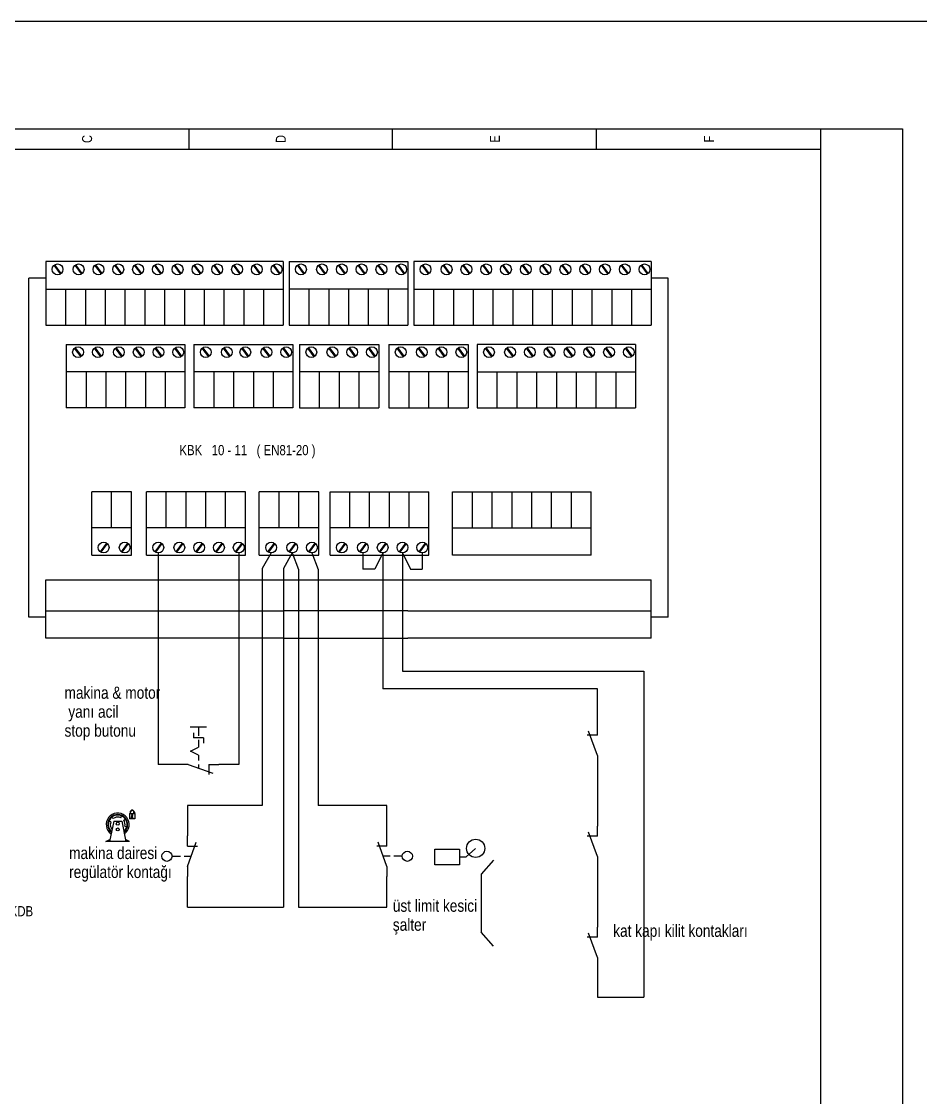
# Model space of a CAD drawing. Header units: centimetres. Extents: x 0 to 12847, y -30 to 2970.
# Drawn here: x 11034 to 11450.9, y 2470.6 to 2970 of the extents above; entities that cross this region are included whole.
import ezdxf
from ezdxf.enums import TextEntityAlignment as Align

# ---------------------------------------------------------------- set-up
doc = ezdxf.new("R2010")
doc.units = ezdxf.units.CM
for name, color, linetype in [('SCOTT-CERCEVE', 7, 'CONTINUOUS'), ('SCOTT-ELEKTRIK', 3, 'CONTINUOUS'), ('SCOTT-ELEKTRIK-YAZI', 4, 'CONTINUOUS')]:
    doc.layers.add(name, color=color, linetype=linetype)
doc.styles.get("Standard").update_dxf_attribs({"font": 'arial.ttf', "width": 0.8})

msp = doc.modelspace()

# ---------------------------------------------------------------- linework, layer by layer
at = {"layer": 'SCOTT-CERCEVE'}
for points in [[(0, 0), (12846.58, 0), (12846.58, 2970), (0, 2970)], [(100, 0), (12821.58, 0), (12821.58, 2970), (100, 2970)]]:
    msp.add_lwpolyline(points, close=True, dxfattribs=at)
at = {"layer": 'SCOTT-ELEKTRIK'}
for p, q in [((10775.78, 2920.2), (11442.53, 2920.2)), ((11111.52, 2920.2), (11111.52, 2910.74)), ((11206.09, 2910.74), (11206.09, 2920.2)), ((11300.67, 2910.74), (11300.67, 2920.2)), ((11404.7, 1974.44), (11404.7, 2920.2)), ((11442.53, 2920.2), (11442.53, 1974.44)), ((10775.78, 2910.74), (11404.7, 2910.74)), ((11045.22, 2858.58), (11045.22, 2829.05)), ((11155.39, 2858.58), (11045.22, 2858.58)), ((11052.07, 2852.86), (11049.08, 2856.89)), ((11052.07, 2852.86), (11049.08, 2856.89)), ((11052.38, 2853.1), (11049.41, 2857.12)), ((11052.38, 2853.1), (11049.41, 2857.12)), ((11061.84, 2852.86), (11058.85, 2856.89)), ((11061.84, 2852.86), (11058.85, 2856.89)), ((11062.15, 2853.1), (11059.18, 2857.12)), ((11062.15, 2853.1), (11059.18, 2857.12)), ((11071.02, 2852.86), (11068.03, 2856.89)), ((11071.02, 2852.86), (11068.03, 2856.89)), ((11071.33, 2853.1), (11068.36, 2857.12)), ((11071.33, 2853.1), (11068.36, 2857.12)), ((11080.2, 2852.86), (11077.22, 2856.89)), ((11080.2, 2852.86), (11077.22, 2856.89)), ((11080.51, 2853.1), (11077.54, 2857.12)), ((11080.51, 2853.1), (11077.54, 2857.12)), ((11089.38, 2852.86), (11086.4, 2856.89)), ((11089.38, 2852.86), (11086.4, 2856.89)), ((11089.69, 2853.1), (11086.72, 2857.12)), ((11089.69, 2853.1), (11086.72, 2857.12)), ((11098.56, 2852.86), (11095.58, 2856.89)), ((11098.56, 2852.86), (11095.58, 2856.89)), ((11098.88, 2853.1), (11095.9, 2857.12)), ((11098.88, 2853.1), (11095.9, 2857.12)), ((11107.74, 2852.86), (11104.76, 2856.89)), ((11107.74, 2852.86), (11104.76, 2856.89)), ((11108.06, 2853.1), (11105.08, 2857.12)), ((11108.06, 2853.1), (11105.08, 2857.12)), ((11116.92, 2852.86), (11113.94, 2856.89)), ((11116.92, 2852.86), (11113.94, 2856.89)), ((11117.24, 2853.1), (11114.26, 2857.12)), ((11117.24, 2853.1), (11114.26, 2857.12)), ((11126.11, 2852.86), (11123.12, 2856.89)), ((11126.11, 2852.86), (11123.12, 2856.89)), ((11126.42, 2853.1), (11123.44, 2857.12)), ((11126.42, 2853.1), (11123.44, 2857.12)), ((11135.29, 2852.86), (11132.3, 2856.89)), ((11135.29, 2852.86), (11132.3, 2856.89)), ((11135.6, 2853.1), (11132.62, 2857.12)), ((11135.6, 2853.1), (11132.62, 2857.12)), ((11144.47, 2852.86), (11141.48, 2856.89)), ((11144.47, 2852.86), (11141.48, 2856.89)), ((11144.78, 2853.1), (11141.8, 2857.12)), ((11144.78, 2853.1), (11141.8, 2857.12)), ((11153.65, 2852.86), (11150.66, 2856.89)), ((11153.65, 2852.86), (11150.66, 2856.89)), ((11153.96, 2853.1), (11150.98, 2857.12)), ((11153.96, 2853.1), (11150.98, 2857.12)), ((11155.39, 2858.58), (11155.39, 2829.05)), ((11158.09, 2858.58), (11158.09, 2829.05)), ((11158.09, 2858.58), (11213.17, 2858.58)), ((11164.94, 2852.86), (11161.95, 2856.89)), ((11164.94, 2852.86), (11161.95, 2856.89)), ((11165.25, 2853.1), (11162.28, 2857.12)), ((11165.25, 2853.1), (11162.28, 2857.12)), ((11174.71, 2852.86), (11171.72, 2856.89)), ((11174.71, 2852.86), (11171.72, 2856.89)), ((11175.02, 2853.1), (11172.05, 2857.12)), ((11175.02, 2853.1), (11172.05, 2857.12)), ((11183.89, 2852.86), (11180.91, 2856.89)), ((11183.89, 2852.86), (11180.91, 2856.89)), ((11184.2, 2853.1), (11181.23, 2857.12)), ((11184.2, 2853.1), (11181.23, 2857.12)), ((11193.07, 2852.86), (11190.09, 2856.89)), ((11193.07, 2852.86), (11190.09, 2856.89)), ((11193.38, 2853.1), (11190.41, 2857.12)), ((11193.38, 2853.1), (11190.41, 2857.12)), ((11202.25, 2852.86), (11199.27, 2856.89)), ((11202.25, 2852.86), (11199.27, 2856.89)), ((11202.57, 2853.1), (11199.59, 2857.12)), ((11202.57, 2853.1), (11199.59, 2857.12)), ((11211.43, 2852.86), (11208.45, 2856.89)), ((11211.43, 2852.86), (11208.45, 2856.89)), ((11211.75, 2853.1), (11208.77, 2857.12)), ((11211.75, 2853.1), (11208.77, 2857.12)), ((11213.17, 2858.58), (11213.17, 2829.05)), ((11213.17, 2858.58), (11213.17, 2829.05)), ((11215.88, 2858.58), (11215.88, 2829.05)), ((11326.05, 2858.58), (11215.88, 2858.58)), ((11222.73, 2852.86), (11219.74, 2856.89)), ((11222.73, 2852.86), (11219.74, 2856.89)), ((11223.04, 2853.1), (11220.06, 2857.12)), ((11223.04, 2853.1), (11220.06, 2857.12)), ((11232.5, 2852.86), (11229.51, 2856.89)), ((11232.5, 2852.86), (11229.51, 2856.89)), ((11232.81, 2853.1), (11229.83, 2857.12)), ((11232.81, 2853.1), (11229.83, 2857.12)), ((11241.68, 2852.86), (11238.69, 2856.89)), ((11241.68, 2852.86), (11238.69, 2856.89)), ((11241.99, 2853.1), (11239.01, 2857.12)), ((11241.99, 2853.1), (11239.01, 2857.12)), ((11250.86, 2852.86), (11247.87, 2856.89)), ((11250.86, 2852.86), (11247.87, 2856.89)), ((11251.17, 2853.1), (11248.19, 2857.12)), ((11251.17, 2853.1), (11248.19, 2857.12)), ((11260.04, 2852.86), (11257.05, 2856.89)), ((11260.04, 2852.86), (11257.05, 2856.89)), ((11260.35, 2853.1), (11257.37, 2857.12)), ((11260.35, 2853.1), (11257.37, 2857.12)), ((11269.22, 2852.86), (11266.23, 2856.89)), ((11269.22, 2852.86), (11266.23, 2856.89)), ((11269.53, 2853.1), (11266.56, 2857.12)), ((11269.53, 2853.1), (11266.56, 2857.12)), ((11278.4, 2852.86), (11275.41, 2856.89)), ((11278.4, 2852.86), (11275.41, 2856.89)), ((11278.71, 2853.1), (11275.74, 2857.12)), ((11278.71, 2853.1), (11275.74, 2857.12)), ((11287.58, 2852.86), (11284.6, 2856.89)), ((11287.58, 2852.86), (11284.6, 2856.89)), ((11287.89, 2853.1), (11284.92, 2857.12)), ((11287.89, 2853.1), (11284.92, 2857.12)), ((11296.76, 2852.86), (11293.78, 2856.89)), ((11296.76, 2852.86), (11293.78, 2856.89)), ((11297.07, 2853.1), (11294.1, 2857.12)), ((11297.07, 2853.1), (11294.1, 2857.12)), ((11305.94, 2852.86), (11302.96, 2856.89)), ((11305.94, 2852.86), (11302.96, 2856.89)), ((11306.25, 2853.1), (11303.28, 2857.12)), ((11306.25, 2853.1), (11303.28, 2857.12)), ((11315.12, 2852.86), (11312.14, 2856.89)), ((11315.12, 2852.86), (11312.14, 2856.89)), ((11315.44, 2853.1), (11312.46, 2857.12)), ((11315.44, 2853.1), (11312.46, 2857.12)), ((11324.3, 2852.86), (11321.32, 2856.89)), ((11324.3, 2852.86), (11321.32, 2856.89)), ((11324.62, 2853.1), (11321.64, 2857.12)), ((11324.62, 2853.1), (11321.64, 2857.12)), ((11326.05, 2858.58), (11326.05, 2829.05)), ((11037.33, 2693.61), (11037.33, 2850.96)), ((11045.22, 2850.96), (11037.33, 2850.96)), ((11333.93, 2850.96), (11326.05, 2850.96)), ((11333.93, 2693.61), (11333.93, 2850.96)), ((11045.22, 2845.78), (11155.39, 2845.78)), ((11054.4, 2845.78), (11054.4, 2829.05)), ((11063.58, 2845.78), (11063.58, 2829.05)), ((11063.58, 2845.78), (11063.58, 2829.05)), ((11072.76, 2845.78), (11072.76, 2829.05)), ((11072.76, 2845.78), (11072.76, 2829.05)), ((11081.94, 2845.78), (11081.94, 2829.05)), ((11081.94, 2845.78), (11081.94, 2829.05)), ((11091.12, 2845.78), (11091.12, 2829.05)), ((11091.12, 2845.78), (11091.12, 2829.05)), ((11100.3, 2845.78), (11100.3, 2829.05)), ((11100.3, 2845.78), (11100.3, 2829.05)), ((11109.49, 2845.78), (11109.49, 2829.05)), ((11109.49, 2845.78), (11109.49, 2829.05)), ((11109.49, 2845.78), (11109.49, 2829.05)), ((11118.67, 2845.78), (11118.67, 2829.05)), ((11118.67, 2845.78), (11118.67, 2829.05)), ((11118.67, 2845.78), (11118.67, 2829.05)), ((11127.85, 2845.78), (11127.85, 2829.05)), ((11127.85, 2845.78), (11127.85, 2829.05)), ((11127.85, 2845.78), (11127.85, 2829.05)), ((11137.03, 2845.78), (11137.03, 2829.05)), ((11137.03, 2845.78), (11137.03, 2829.05)), ((11137.03, 2845.78), (11137.03, 2829.05)), ((11146.21, 2845.78), (11146.21, 2829.05)), ((11146.21, 2845.78), (11146.21, 2829.05)), ((11146.21, 2845.78), (11146.21, 2829.05)), ((11213.17, 2845.78), (11158.09, 2845.78)), ((11167.27, 2845.78), (11167.27, 2829.05)), ((11176.45, 2845.78), (11176.45, 2829.05)), ((11176.45, 2845.78), (11176.45, 2829.05)), ((11185.63, 2845.78), (11185.63, 2829.05)), ((11185.63, 2845.78), (11185.63, 2829.05)), ((11194.81, 2845.78), (11194.81, 2829.05)), ((11194.81, 2845.78), (11194.81, 2829.05)), ((11203.99, 2845.78), (11203.99, 2829.05)), ((11203.99, 2845.78), (11203.99, 2829.05)), ((11215.88, 2845.78), (11326.05, 2845.78)), ((11225.06, 2845.78), (11225.06, 2829.05)), ((11234.24, 2845.78), (11234.24, 2829.05)), ((11234.24, 2845.78), (11234.24, 2829.05)), ((11243.42, 2845.78), (11243.42, 2829.05)), ((11243.42, 2845.78), (11243.42, 2829.05)), ((11252.6, 2845.78), (11252.6, 2829.05)), ((11252.6, 2845.78), (11252.6, 2829.05)), ((11261.78, 2845.78), (11261.78, 2829.05)), ((11261.78, 2845.78), (11261.78, 2829.05)), ((11270.96, 2845.78), (11270.96, 2829.05)), ((11270.96, 2845.78), (11270.96, 2829.05)), ((11280.14, 2845.78), (11280.14, 2829.05)), ((11280.14, 2845.78), (11280.14, 2829.05)), ((11280.14, 2845.78), (11280.14, 2829.05)), ((11289.32, 2845.78), (11289.32, 2829.05)), ((11289.32, 2845.78), (11289.32, 2829.05)), ((11289.32, 2845.78), (11289.32, 2829.05)), ((11298.5, 2845.78), (11298.5, 2829.05)), ((11298.5, 2845.78), (11298.5, 2829.05)), ((11298.5, 2845.78), (11298.5, 2829.05)), ((11307.68, 2845.78), (11307.68, 2829.05)), ((11307.68, 2845.78), (11307.68, 2829.05)), ((11307.68, 2845.78), (11307.68, 2829.05)), ((11316.86, 2845.78), (11316.86, 2829.05)), ((11316.86, 2845.78), (11316.86, 2829.05)), ((11316.86, 2845.78), (11316.86, 2829.05)), ((11045.22, 2829.05), (11155.39, 2829.05)), ((11158.09, 2829.05), (11213.17, 2829.05)), ((11215.88, 2829.05), (11326.05, 2829.05)), ((11054.7, 2820.15), (11109.78, 2820.15)), ((11054.7, 2820.15), (11054.7, 2790.63)), ((11061.55, 2814.44), (11058.56, 2818.47)), ((11061.55, 2814.44), (11058.56, 2818.47)), ((11061.86, 2814.68), (11058.89, 2818.69)), ((11061.86, 2814.68), (11058.89, 2818.69)), ((11070.73, 2814.44), (11067.75, 2818.47)), ((11070.73, 2814.44), (11067.75, 2818.47)), ((11071.04, 2814.68), (11068.07, 2818.69)), ((11071.04, 2814.68), (11068.07, 2818.69)), ((11080.5, 2814.44), (11077.52, 2818.47)), ((11080.5, 2814.44), (11077.52, 2818.47)), ((11080.81, 2814.68), (11077.84, 2818.69)), ((11080.81, 2814.68), (11077.84, 2818.69)), ((11089.68, 2814.44), (11086.7, 2818.47)), ((11089.68, 2814.44), (11086.7, 2818.47)), ((11089.99, 2814.68), (11087.02, 2818.69)), ((11089.99, 2814.68), (11087.02, 2818.69)), ((11098.86, 2814.44), (11095.88, 2818.47)), ((11098.86, 2814.44), (11095.88, 2818.47)), ((11099.18, 2814.68), (11096.2, 2818.69)), ((11099.18, 2814.68), (11096.2, 2818.69)), ((11108.04, 2814.44), (11105.06, 2818.47)), ((11108.04, 2814.44), (11105.06, 2818.47)), ((11108.36, 2814.68), (11105.38, 2818.69)), ((11108.36, 2814.68), (11105.38, 2818.69)), ((11109.78, 2820.15), (11109.78, 2790.63)), ((11109.78, 2820.15), (11109.78, 2790.63)), ((11113.94, 2820.15), (11159.84, 2820.15)), ((11113.94, 2820.15), (11113.94, 2790.63)), ((11120.79, 2814.44), (11117.8, 2818.47)), ((11120.79, 2814.44), (11117.8, 2818.47)), ((11121.1, 2814.68), (11118.12, 2818.69)), ((11121.1, 2814.68), (11118.12, 2818.69)), ((11130.56, 2814.44), (11127.57, 2818.47)), ((11130.56, 2814.44), (11127.57, 2818.47)), ((11130.87, 2814.68), (11127.9, 2818.69)), ((11130.87, 2814.68), (11127.9, 2818.69)), ((11139.15, 2814.44), (11136.16, 2818.47)), ((11139.15, 2814.44), (11136.16, 2818.47)), ((11139.46, 2814.68), (11136.49, 2818.69)), ((11139.46, 2814.68), (11136.49, 2818.69)), ((11148.92, 2814.44), (11145.93, 2818.47)), ((11148.92, 2814.44), (11145.93, 2818.47)), ((11149.23, 2814.68), (11146.26, 2818.69)), ((11149.23, 2814.68), (11146.26, 2818.69)), ((11158.1, 2814.44), (11155.12, 2818.47)), ((11158.1, 2814.44), (11155.12, 2818.47)), ((11158.41, 2814.68), (11155.44, 2818.69)), ((11158.41, 2814.68), (11155.44, 2818.69)), ((11159.84, 2820.15), (11159.84, 2790.63)), ((11159.84, 2820.15), (11159.84, 2790.63)), ((11162.9, 2820.15), (11162.9, 2790.63)), ((11162.9, 2820.15), (11199.63, 2820.15)), ((11169.75, 2814.44), (11166.77, 2818.47)), ((11169.75, 2814.44), (11166.77, 2818.47)), ((11170.07, 2814.68), (11167.09, 2818.69)), ((11170.07, 2814.68), (11167.09, 2818.69)), ((11179.52, 2814.44), (11176.54, 2818.47)), ((11179.52, 2814.44), (11176.54, 2818.47)), ((11179.84, 2814.68), (11176.86, 2818.69)), ((11179.84, 2814.68), (11176.86, 2818.69)), ((11188.7, 2814.44), (11185.72, 2818.47)), ((11188.7, 2814.44), (11185.72, 2818.47)), ((11189.02, 2814.68), (11186.04, 2818.69)), ((11189.02, 2814.68), (11186.04, 2818.69)), ((11197.89, 2814.44), (11194.9, 2818.47)), ((11197.89, 2814.44), (11194.9, 2818.47)), ((11198.2, 2814.68), (11195.22, 2818.69)), ((11198.2, 2814.68), (11195.22, 2818.69)), ((11199.63, 2820.15), (11199.63, 2790.63)), ((11199.63, 2820.15), (11199.63, 2790.63)), ((11204.35, 2820.15), (11204.35, 2790.63)), ((11204.35, 2820.15), (11241.07, 2820.15)), ((11211.2, 2814.44), (11208.21, 2818.47)), ((11211.2, 2814.44), (11208.21, 2818.47)), ((11211.51, 2814.68), (11208.53, 2818.69)), ((11211.51, 2814.68), (11208.53, 2818.69)), ((11220.97, 2814.44), (11217.98, 2818.47)), ((11220.97, 2814.44), (11217.98, 2818.47)), ((11221.28, 2814.68), (11218.31, 2818.69)), ((11221.28, 2814.68), (11218.31, 2818.69)), ((11230.15, 2814.44), (11227.16, 2818.47)), ((11230.15, 2814.44), (11227.16, 2818.47)), ((11230.46, 2814.68), (11227.49, 2818.69)), ((11230.46, 2814.68), (11227.49, 2818.69)), ((11239.33, 2814.44), (11236.34, 2818.47)), ((11239.33, 2814.44), (11236.34, 2818.47)), ((11239.64, 2814.68), (11236.67, 2818.69)), ((11239.64, 2814.68), (11236.67, 2818.69)), ((11241.07, 2820.15), (11241.07, 2790.63)), ((11241.07, 2820.15), (11241.07, 2790.63)), ((11245.31, 2820.15), (11245.31, 2790.63)), ((11318.75, 2820.15), (11245.31, 2820.15)), ((11252.16, 2814.44), (11249.17, 2818.47)), ((11252.16, 2814.44), (11249.17, 2818.47)), ((11252.47, 2814.68), (11249.49, 2818.69)), ((11252.47, 2814.68), (11249.49, 2818.69)), ((11261.93, 2814.44), (11258.94, 2818.47)), ((11261.93, 2814.44), (11258.94, 2818.47)), ((11262.24, 2814.68), (11259.26, 2818.69)), ((11262.24, 2814.68), (11259.26, 2818.69)), ((11271.11, 2814.44), (11268.12, 2818.47)), ((11271.11, 2814.44), (11268.12, 2818.47)), ((11271.42, 2814.68), (11268.45, 2818.69)), ((11271.42, 2814.68), (11268.45, 2818.69)), ((11280.29, 2814.44), (11277.3, 2818.47)), ((11280.29, 2814.44), (11277.3, 2818.47)), ((11280.6, 2814.68), (11277.63, 2818.69)), ((11280.6, 2814.68), (11277.63, 2818.69)), ((11289.47, 2814.44), (11286.48, 2818.47)), ((11289.47, 2814.44), (11286.48, 2818.47)), ((11289.78, 2814.68), (11286.81, 2818.69)), ((11289.78, 2814.68), (11286.81, 2818.69)), ((11298.65, 2814.44), (11295.67, 2818.47)), ((11298.65, 2814.44), (11295.67, 2818.47)), ((11298.96, 2814.68), (11295.99, 2818.69)), ((11298.96, 2814.68), (11295.99, 2818.69)), ((11307.83, 2814.44), (11304.85, 2818.47)), ((11307.83, 2814.44), (11304.85, 2818.47)), ((11308.14, 2814.68), (11305.17, 2818.69)), ((11308.14, 2814.68), (11305.17, 2818.69)), ((11317.01, 2814.44), (11314.03, 2818.47)), ((11317.01, 2814.44), (11314.03, 2818.47)), ((11317.33, 2814.68), (11314.35, 2818.69)), ((11317.33, 2814.68), (11314.35, 2818.69)), ((11318.75, 2820.15), (11318.75, 2790.63)), ((11109.78, 2807.35), (11054.7, 2807.35)), ((11063.88, 2807.35), (11063.88, 2790.63)), ((11063.88, 2807.35), (11063.88, 2790.63)), ((11073.06, 2807.35), (11073.06, 2790.63)), ((11082.24, 2807.35), (11082.24, 2790.63)), ((11082.24, 2807.35), (11082.24, 2790.63)), ((11091.42, 2807.35), (11091.42, 2790.63)), ((11091.42, 2807.35), (11091.42, 2790.63)), ((11100.6, 2807.35), (11100.6, 2790.63)), ((11100.6, 2807.35), (11100.6, 2790.63)), ((11159.84, 2807.35), (11113.94, 2807.35)), ((11123.12, 2807.35), (11123.12, 2790.63)), ((11132.3, 2807.35), (11132.3, 2790.63)), ((11132.3, 2807.35), (11132.3, 2790.63)), ((11132.3, 2807.35), (11132.3, 2790.63)), ((11141.48, 2807.35), (11141.48, 2790.63)), ((11150.66, 2807.35), (11150.66, 2790.63)), ((11150.66, 2807.35), (11150.66, 2790.63)), ((11199.63, 2807.35), (11162.9, 2807.35)), ((11172.08, 2807.35), (11172.08, 2790.63)), ((11181.27, 2807.35), (11181.27, 2790.63)), ((11181.27, 2807.35), (11181.27, 2790.63)), ((11190.45, 2807.35), (11190.45, 2790.63)), ((11190.45, 2807.35), (11190.45, 2790.63)), ((11241.07, 2807.35), (11204.35, 2807.35)), ((11213.53, 2807.35), (11213.53, 2790.63)), ((11222.71, 2807.35), (11222.71, 2790.63)), ((11222.71, 2807.35), (11222.71, 2790.63)), ((11231.89, 2807.35), (11231.89, 2790.63)), ((11231.89, 2807.35), (11231.89, 2790.63)), ((11245.31, 2807.35), (11318.75, 2807.35)), ((11254.49, 2807.35), (11254.49, 2790.63)), ((11263.67, 2807.35), (11263.67, 2790.63)), ((11263.67, 2807.35), (11263.67, 2790.63)), ((11272.85, 2807.35), (11272.85, 2790.63)), ((11272.85, 2807.35), (11272.85, 2790.63)), ((11282.03, 2807.35), (11282.03, 2790.63)), ((11282.03, 2807.35), (11282.03, 2790.63)), ((11291.21, 2807.35), (11291.21, 2790.63)), ((11291.21, 2807.35), (11291.21, 2790.63)), ((11300.39, 2807.35), (11300.39, 2790.63)), ((11300.39, 2807.35), (11300.39, 2790.63)), ((11309.57, 2807.35), (11309.57, 2790.63)), ((11109.78, 2790.63), (11054.7, 2790.63)), ((11159.84, 2790.63), (11113.94, 2790.63)), ((11162.9, 2790.63), (11199.63, 2790.63)), ((11204.35, 2790.63), (11241.07, 2790.63)), ((11245.31, 2790.63), (11318.75, 2790.63)), ((11066.56, 2722.25), (11066.56, 2751.77)), ((11084.92, 2751.77), (11066.56, 2751.77)), ((11075.74, 2735.05), (11075.74, 2751.77)), ((11084.92, 2722.25), (11084.92, 2751.77)), ((11084.92, 2722.25), (11084.92, 2751.77)), ((11091.91, 2722.25), (11091.91, 2751.77)), ((11137.82, 2751.77), (11091.91, 2751.77)), ((11101.09, 2735.05), (11101.09, 2751.77)), ((11110.27, 2735.05), (11110.27, 2751.77)), ((11110.27, 2735.05), (11110.27, 2751.77)), ((11119.46, 2735.05), (11119.46, 2751.77)), ((11119.46, 2735.05), (11119.46, 2751.77)), ((11128.64, 2735.05), (11128.64, 2751.77)), ((11128.64, 2735.05), (11128.64, 2751.77)), ((11137.82, 2722.25), (11137.82, 2751.77)), ((11137.82, 2722.25), (11137.82, 2751.77)), ((11144.25, 2722.25), (11144.25, 2751.77)), ((11171.79, 2751.77), (11144.25, 2751.77)), ((11153.43, 2735.05), (11153.43, 2751.77)), ((11162.61, 2735.05), (11162.61, 2751.77)), ((11162.61, 2735.05), (11162.61, 2751.77)), ((11171.79, 2722.25), (11171.79, 2751.77)), ((11171.79, 2722.25), (11171.79, 2751.77)), ((11177.05, 2722.25), (11177.05, 2751.77)), ((11177.05, 2751.77), (11222.95, 2751.77)), ((11186.23, 2735.05), (11186.23, 2751.77)), ((11195.41, 2735.05), (11195.41, 2751.77)), ((11195.41, 2735.05), (11195.41, 2751.77)), ((11204.59, 2735.05), (11204.59, 2751.77)), ((11204.59, 2735.05), (11204.59, 2751.77)), ((11213.77, 2735.05), (11213.77, 2751.77)), ((11213.77, 2735.05), (11213.77, 2751.77)), ((11222.95, 2722.25), (11222.95, 2751.77)), ((11222.95, 2722.25), (11222.95, 2751.77)), ((11233.93, 2722.25), (11233.93, 2751.77)), ((11233.93, 2751.77), (11298.2, 2751.77)), ((11243.11, 2735.05), (11243.11, 2751.77)), ((11252.29, 2735.05), (11252.29, 2751.77)), ((11252.29, 2735.05), (11252.29, 2751.77)), ((11261.47, 2735.05), (11261.47, 2751.77)), ((11261.47, 2735.05), (11261.47, 2751.77)), ((11270.65, 2735.05), (11270.65, 2751.77)), ((11270.65, 2735.05), (11270.65, 2751.77)), ((11279.84, 2735.05), (11279.84, 2751.77)), ((11279.84, 2735.05), (11279.84, 2751.77)), ((11289.02, 2735.05), (11289.02, 2751.77)), ((11289.02, 2735.05), (11289.02, 2751.77)), ((11298.2, 2722.25), (11298.2, 2751.77)), ((11084.92, 2735.05), (11066.56, 2735.05)), ((11137.82, 2735.05), (11091.91, 2735.05)), ((11171.79, 2735.05), (11144.25, 2735.05)), ((11222.95, 2735.05), (11177.05, 2735.05)), ((11233.93, 2735.05), (11298.2, 2735.05)), ((11073.41, 2727.96), (11070.42, 2723.93)), ((11073.41, 2727.96), (11070.42, 2723.93)), ((11073.72, 2727.72), (11070.74, 2723.71)), ((11073.72, 2727.72), (11070.74, 2723.71)), ((11083.18, 2727.96), (11080.19, 2723.93)), ((11083.18, 2727.96), (11080.19, 2723.93)), ((11083.49, 2727.72), (11080.51, 2723.71)), ((11083.49, 2727.72), (11080.51, 2723.71)), ((11098.76, 2727.96), (11095.78, 2723.93)), ((11098.76, 2727.96), (11095.78, 2723.93)), ((11099.08, 2727.72), (11096.1, 2723.71)), ((11099.08, 2727.72), (11096.1, 2723.71)), ((11108.53, 2727.96), (11105.55, 2723.93)), ((11108.53, 2727.96), (11105.55, 2723.93)), ((11108.85, 2727.72), (11105.87, 2723.71)), ((11108.85, 2727.72), (11105.87, 2723.71)), ((11117.71, 2727.96), (11114.73, 2723.93)), ((11117.71, 2727.96), (11114.73, 2723.93)), ((11118.03, 2727.72), (11115.05, 2723.71)), ((11118.03, 2727.72), (11115.05, 2723.71)), ((11126.9, 2727.96), (11123.91, 2723.93)), ((11126.9, 2727.96), (11123.91, 2723.93)), ((11127.21, 2727.72), (11124.23, 2723.71)), ((11127.21, 2727.72), (11124.23, 2723.71)), ((11136.08, 2727.96), (11133.09, 2723.93)), ((11136.08, 2727.96), (11133.09, 2723.93)), ((11136.39, 2727.72), (11133.41, 2723.71)), ((11136.39, 2727.72), (11133.41, 2723.71)), ((11151.1, 2727.96), (11148.12, 2723.93)), ((11151.1, 2727.96), (11148.12, 2723.93)), ((11151.41, 2727.72), (11148.44, 2723.71)), ((11151.41, 2727.72), (11148.44, 2723.71)), ((11160.87, 2727.96), (11157.89, 2723.93)), ((11160.87, 2727.96), (11157.89, 2723.93)), ((11161.18, 2727.72), (11158.21, 2723.71)), ((11161.18, 2727.72), (11158.21, 2723.71)), ((11170.05, 2727.96), (11167.07, 2723.93)), ((11170.05, 2727.96), (11167.07, 2723.93)), ((11170.37, 2727.72), (11167.39, 2723.71)), ((11170.37, 2727.72), (11167.39, 2723.71)), ((11183.9, 2727.96), (11180.91, 2723.93)), ((11183.9, 2727.96), (11180.91, 2723.93)), ((11184.21, 2727.72), (11181.23, 2723.71)), ((11184.21, 2727.72), (11181.23, 2723.71)), ((11193.67, 2727.96), (11190.68, 2723.93)), ((11193.67, 2727.96), (11190.68, 2723.93)), ((11193.98, 2727.72), (11191, 2723.71)), ((11193.98, 2727.72), (11191, 2723.71)), ((11202.85, 2727.96), (11199.86, 2723.93)), ((11202.85, 2727.96), (11199.86, 2723.93)), ((11203.16, 2727.72), (11200.18, 2723.71)), ((11203.16, 2727.72), (11200.18, 2723.71)), ((11212.03, 2727.96), (11209.04, 2723.93)), ((11212.03, 2727.96), (11209.04, 2723.93)), ((11212.34, 2727.72), (11209.37, 2723.71)), ((11212.34, 2727.72), (11209.37, 2723.71)), ((11221.21, 2727.96), (11218.22, 2723.93)), ((11221.21, 2727.96), (11218.22, 2723.93)), ((11221.52, 2727.72), (11218.55, 2723.71)), ((11221.52, 2727.72), (11218.55, 2723.71)), ((11066.56, 2722.25), (11084.92, 2722.25)), ((11091.91, 2722.25), (11137.82, 2722.25)), ((11097.39, 2723.35), (11097.39, 2625.21)), ((11134.7, 2723.35), (11134.7, 2625.21)), ((11144.25, 2722.25), (11171.79, 2722.25)), ((11149.73, 2723.35), (11145.65, 2716.16)), ((11159.5, 2723.35), (11155.42, 2716.16)), ((11159.5, 2723.35), (11162.43, 2715.62)), ((11168.68, 2723.35), (11171.61, 2715.62)), ((11177.05, 2722.25), (11222.95, 2722.25)), ((11192.29, 2723.35), (11192.29, 2715.86)), ((11201.47, 2723.35), (11197.77, 2715.86)), ((11201.47, 2723.35), (11201.47, 2660.33)), ((11210.65, 2723.35), (11210.65, 2668.53)), ((11210.65, 2723.35), (11214.36, 2715.86)), ((11219.83, 2723.35), (11219.83, 2715.86)), ((11298.2, 2722.25), (11233.93, 2722.25)), ((11145.65, 2716.16), (11145.65, 2606.21)), ((11155.42, 2716.16), (11155.42, 2558.95)), ((11162.43, 2715.62), (11162.43, 2558.95)), ((11171.61, 2715.62), (11171.61, 2606.21)), ((11197.77, 2715.86), (11192.29, 2715.86)), ((11214.36, 2715.86), (11219.83, 2715.86)), ((11045.22, 2683.73), (11045.22, 2710.88)), ((11045.22, 2710.88), (11155.39, 2710.88)), ((11155.39, 2710.88), (11213.17, 2710.88)), ((11213.17, 2710.88), (11326.05, 2710.88)), ((11326.05, 2683.73), (11326.05, 2710.88)), ((11045.22, 2693.61), (11037.33, 2693.61)), ((11045.22, 2696.53), (11155.39, 2696.53)), ((11213.17, 2696.53), (11155.39, 2696.53)), ((11213.17, 2696.53), (11326.05, 2696.53)), ((11333.93, 2693.61), (11326.05, 2693.61)), ((11155.39, 2683.73), (11045.22, 2683.73)), ((11155.39, 2683.73), (11213.17, 2683.73)), ((11326.05, 2683.73), (11213.17, 2683.73)), ((11210.65, 2668.53), (11322.65, 2668.53)), ((11322.65, 2668.53), (11322.65, 2517.26)), ((11301.08, 2660.33), (11201.47, 2660.33)), ((11301.08, 2643.48), (11301.08, 2660.33)), ((11112.18, 2642.63), (11119.75, 2642.63)), ((11116.04, 2642.61), (11116.04, 2638.45)), ((11301.08, 2638.75), (11301.08, 2643.48)), ((11113.68, 2639.87), (11113.68, 2637.51)), ((11118.41, 2637.51), (11113.68, 2637.51)), ((11118.41, 2637.51), (11118.41, 2635.14)), ((11301.08, 2638.75), (11296.35, 2638.75)), ((11301.08, 2629.3), (11296.95, 2640.65)), ((11112.26, 2631.36), (11116.04, 2633.25)), ((11116.04, 2636.56), (11116.04, 2633.25)), ((11116.04, 2629.47), (11112.26, 2631.36)), ((11116.04, 2629.47), (11116.04, 2627.1)), ((11301.08, 2629.3), (11301.08, 2624.57)), ((11106.59, 2625.21), (11097.39, 2625.21)), ((11111.32, 2625.21), (11106.59, 2625.21)), ((11111.32, 2625.21), (11122.66, 2621.08)), ((11116.04, 2625.21), (11116.04, 2623.51)), ((11120.77, 2625.21), (11125.5, 2625.21)), ((11120.77, 2625.21), (11120.77, 2620.48)), ((11134.7, 2625.21), (11125.5, 2625.21)), ((11301.08, 2624.57), (11301.08, 2596.59)), ((11084.07, 2602.38), (11086.53, 2602.38)), ((11084.07, 2602.38), (11084.07, 2599.92)), ((11084.31, 2602.99), (11084.31, 2602.38)), ((11084.5, 2602.38), (11084.5, 2602.99)), ((11086.1, 2602.38), (11086.1, 2602.99)), ((11086.3, 2602.99), (11086.3, 2602.38)), ((11086.53, 2602.38), (11086.53, 2599.92)), ((11145.65, 2606.21), (11110.88, 2606.21)), ((11110.88, 2606.21), (11110.88, 2592.04)), ((11203.45, 2606.21), (11171.61, 2606.21)), ((11203.45, 2592.04), (11203.45, 2606.21)), ((11075.35, 2598.51), (11074.47, 2598.84)), ((11076.7, 2598.92), (11074.75, 2589.5)), ((11076.54, 2600.09), (11075.9, 2600.79)), ((11076.7, 2598.92), (11080.44, 2598.92)), ((11080, 2600.45), (11080.39, 2601.3)), ((11080.44, 2598.92), (11082.39, 2589.5)), ((11081.41, 2599.26), (11082.16, 2599.82)), ((11086.53, 2599.92), (11084.07, 2599.92)), ((11084.95, 2600.48), (11085.17, 2601.44)), ((11084.95, 2600.48), (11085.66, 2600.48)), ((11085.66, 2600.48), (11085.43, 2601.44)), ((11081.29, 2594.8), (11081.79, 2594.37)), ((11081.91, 2596.52), (11082.76, 2596.08)), ((11110.88, 2587.31), (11110.88, 2592.04)), ((11203.45, 2587.31), (11203.45, 2592.04)), ((11301.08, 2591.87), (11296.35, 2591.87)), ((11301.08, 2582.41), (11296.95, 2593.76)), ((11301.08, 2591.87), (11301.08, 2596.59)), ((11073.08, 2589.5), (11074.91, 2590.3)), ((11084.06, 2589.5), (11073.08, 2589.5)), ((11084.06, 2589.5), (11082.23, 2590.3)), ((11110.88, 2577.86), (11115.01, 2589.2)), ((11110.88, 2587.31), (11115.61, 2587.31)), ((11203.45, 2587.31), (11198.72, 2587.31)), ((11203.45, 2577.86), (11199.32, 2589.2)), ((11103.79, 2582.58), (11107.68, 2582.58)), ((11109.37, 2582.58), (11112.6, 2582.58)), ((11204.96, 2582.58), (11201.73, 2582.58)), ((11210.54, 2582.58), (11206.65, 2582.58)), ((11225.68, 2585.87), (11237.09, 2585.87)), ((11225.68, 2578.68), (11225.68, 2585.87)), ((11237.09, 2585.87), (11237.09, 2578.68)), ((11237.09, 2582.27), (11240.12, 2582.27)), ((11240.12, 2582.27), (11244.58, 2586.24)), ((11301.08, 2582.41), (11301.08, 2577.68)), ((11110.88, 2577.86), (11110.88, 2573.13)), ((11203.45, 2577.86), (11203.45, 2573.13)), ((11237.09, 2578.68), (11225.68, 2578.68)), ((11252.81, 2580.79), (11247.18, 2574.28)), ((11301.08, 2577.68), (11301.08, 2549.7)), ((11110.88, 2558.95), (11110.88, 2573.13)), ((11203.45, 2558.95), (11203.45, 2573.13)), ((11247.18, 2574.28), (11247.18, 2547.28)), ((11110.88, 2558.95), (11155.42, 2558.95)), ((11162.43, 2558.95), (11203.45, 2558.95)), ((11252.81, 2540.78), (11247.18, 2547.28)), ((11301.08, 2535.52), (11296.95, 2546.87)), ((11301.08, 2544.98), (11301.08, 2549.7)), ((11301.08, 2544.98), (11296.35, 2544.98)), ((11301.08, 2535.52), (11301.08, 2530.79)), ((11301.08, 2530.79), (11301.08, 2517.26)), ((11301.08, 2517.26), (11322.65, 2517.26))]:
    msp.add_line(p, q, dxfattribs=at)
for points in [[(11081.67, 2592.99), (11082.48, 2593.7), (11083.12, 2594.56), (11083.59, 2595.52), (11083.85, 2596.56), (11083.89, 2597.64), (11083.72, 2598.7), (11083.34, 2599.7), (11082.77, 2600.61), (11082.03, 2601.38), (11081.14, 2601.99), (11080.16, 2602.41), (11079.11, 2602.63), (11078.03, 2602.63), (11076.98, 2602.41), (11076, 2601.99), (11075.11, 2601.38), (11074.37, 2600.61), (11073.8, 2599.7), (11073.42, 2598.7), (11073.25, 2597.64), (11073.3, 2596.56), (11073.55, 2595.52), (11074.02, 2594.56), (11074.66, 2593.7), (11075.47, 2592.99)], [(11081.51, 2593.75), (11082.18, 2594.42), (11082.69, 2595.21), (11083.04, 2596.09), (11083.19, 2597.03), (11083.16, 2597.97), (11082.93, 2598.89), (11082.52, 2599.74), (11081.95, 2600.5), (11081.24, 2601.12), (11080.41, 2601.58), (11079.51, 2601.86), (11078.57, 2601.96), (11077.63, 2601.86), (11076.73, 2601.58), (11075.9, 2601.12), (11075.19, 2600.5), (11074.62, 2599.74), (11074.21, 2598.89), (11073.98, 2597.97), (11073.95, 2597.03), (11074.1, 2596.09), (11074.45, 2595.21), (11074.96, 2594.42), (11075.63, 2593.75)], [(11086.3, 2602.99), (11086.27, 2603.2), (11086.21, 2603.4), (11086.11, 2603.58), (11085.97, 2603.73), (11085.8, 2603.86), (11085.61, 2603.94), (11085.41, 2603.98), (11085.2, 2603.98), (11084.99, 2603.94), (11084.8, 2603.86), (11084.64, 2603.73), (11084.5, 2603.58), (11084.39, 2603.4), (11084.33, 2603.2), (11084.31, 2602.99)], [(11086.1, 2602.99), (11086.08, 2603.16), (11086.03, 2603.32), (11085.95, 2603.47), (11085.83, 2603.59), (11085.7, 2603.69), (11085.54, 2603.75), (11085.38, 2603.79), (11085.21, 2603.79), (11085.05, 2603.75), (11084.9, 2603.68), (11084.76, 2603.58), (11084.65, 2603.46), (11084.57, 2603.31), (11084.52, 2603.15), (11084.5, 2602.99)], [(11085.43, 2601.44), (11085.48, 2601.47), (11085.52, 2601.51), (11085.54, 2601.56), (11085.56, 2601.61), (11085.57, 2601.66), (11085.57, 2601.72), (11085.55, 2601.77), (11085.53, 2601.82), (11085.5, 2601.86), (11085.46, 2601.9), (11085.41, 2601.92), (11085.36, 2601.94), (11085.3, 2601.95), (11085.25, 2601.94), (11085.2, 2601.92), (11085.15, 2601.9), (11085.11, 2601.86), (11085.07, 2601.82), (11085.05, 2601.77), (11085.03, 2601.72), (11085.03, 2601.66), (11085.04, 2601.61), (11085.06, 2601.56), (11085.09, 2601.51), (11085.13, 2601.47), (11085.17, 2601.44)], [(11081.45, 2594.04), (11082.05, 2594.68), (11082.51, 2595.44), (11082.81, 2596.26), (11082.94, 2597.14), (11082.89, 2598.01), (11082.66, 2598.87), (11082.27, 2599.66), (11081.73, 2600.35), (11081.06, 2600.92), (11080.29, 2601.35), (11079.45, 2601.61), (11078.57, 2601.7), (11077.69, 2601.61), (11076.85, 2601.35), (11076.08, 2600.92), (11075.41, 2600.35), (11074.87, 2599.66), (11074.48, 2598.87), (11074.25, 2598.01), (11074.2, 2597.14), (11074.33, 2596.26), (11074.63, 2595.44), (11075.09, 2594.68), (11075.69, 2594.04)], [(11075.35, 2598.51), (11075.17, 2597.82), (11075.14, 2597.1), (11075.26, 2596.4), (11075.52, 2595.74), (11075.92, 2595.15)], [(11080, 2600.45), (11079.31, 2600.68), (11078.58, 2600.76), (11077.86, 2600.69), (11077.17, 2600.46), (11076.54, 2600.09)], [(11081.91, 2596.52), (11082, 2597.23), (11081.95, 2597.94), (11081.75, 2598.63), (11081.41, 2599.26)]]:
    msp.add_lwpolyline(points, dxfattribs=at)
for centre, radius in [((11050.69, 2854.96), 2.51), ((11060.46, 2854.96), 2.51), ((11069.64, 2854.96), 2.51), ((11078.83, 2854.96), 2.51), ((11088.01, 2854.96), 2.51), ((11097.19, 2854.96), 2.51), ((11106.37, 2854.96), 2.51), ((11115.55, 2854.96), 2.51), ((11124.73, 2854.96), 2.51), ((11133.91, 2854.96), 2.51), ((11143.09, 2854.96), 2.51), ((11152.27, 2854.96), 2.51), ((11163.56, 2854.96), 2.51), ((11173.33, 2854.96), 2.51), ((11182.52, 2854.96), 2.51), ((11191.7, 2854.96), 2.51), ((11200.88, 2854.96), 2.51), ((11210.06, 2854.96), 2.51), ((11221.35, 2854.96), 2.51), ((11231.12, 2854.96), 2.51), ((11240.3, 2854.96), 2.51), ((11249.48, 2854.96), 2.51), ((11258.66, 2854.96), 2.51), ((11267.84, 2854.96), 2.51), ((11277.02, 2854.96), 2.51), ((11286.2, 2854.96), 2.51), ((11295.39, 2854.96), 2.51), ((11304.57, 2854.96), 2.51), ((11313.75, 2854.96), 2.51), ((11322.93, 2854.96), 2.51), ((11060.17, 2816.54), 2.51), ((11069.36, 2816.54), 2.51), ((11079.13, 2816.54), 2.51), ((11088.31, 2816.54), 2.51), ((11097.49, 2816.54), 2.51), ((11106.67, 2816.54), 2.51), ((11119.41, 2816.54), 2.51), ((11129.18, 2816.54), 2.51), ((11137.77, 2816.54), 2.51), ((11147.54, 2816.54), 2.51), ((11156.73, 2816.54), 2.51), ((11168.38, 2816.54), 2.51), ((11178.15, 2816.54), 2.51), ((11187.33, 2816.54), 2.51), ((11196.51, 2816.54), 2.51), ((11209.82, 2816.54), 2.51), ((11219.59, 2816.54), 2.51), ((11228.77, 2816.54), 2.51), ((11237.95, 2816.54), 2.51), ((11250.78, 2816.54), 2.51), ((11260.55, 2816.54), 2.51), ((11269.73, 2816.54), 2.51), ((11278.91, 2816.54), 2.51), ((11288.09, 2816.54), 2.51), ((11297.28, 2816.54), 2.51), ((11306.46, 2816.54), 2.51), ((11315.64, 2816.54), 2.51), ((11072.03, 2725.86), 2.51), ((11081.8, 2725.86), 2.51), ((11097.39, 2725.86), 2.51), ((11107.16, 2725.86), 2.51), ((11116.34, 2725.86), 2.51), ((11125.52, 2725.86), 2.51), ((11134.7, 2725.86), 2.51), ((11149.73, 2725.86), 2.51), ((11159.5, 2725.86), 2.51), ((11168.68, 2725.86), 2.51), ((11182.52, 2725.86), 2.51), ((11192.29, 2725.86), 2.51), ((11201.47, 2725.86), 2.51), ((11210.65, 2725.86), 2.51), ((11219.83, 2725.86), 2.51), ((11078.57, 2597.71), 0.667), ((11078.57, 2595.04), 0.667), ((11244.58, 2586.24), 4.23), ((11101.42, 2582.58), 2.36), ((11212.91, 2582.58), 2.36)]:
    msp.add_circle(centre, radius, dxfattribs=at)

# ---------------------------------------------------------------- texts
at = {"layer": 'SCOTT-ELEKTRIK-YAZI', "width": 0.8}
for s, p in [('C', (11066.69, 2915.47)), ('D', (11156.54, 2915.47)), ('E', (11255.84, 2915.47)), ('F', (11355.15, 2915.47))]:
    msp.add_text(s, height=4.63, rotation=90, dxfattribs=at).set_placement(p, align=Align.CENTER)
for s, height, p in [('KBK   10 - 11   ( EN81-20 )', 4.7288, (11107.18, 2773.44)), ('makina & motor', 5.6745, (11053.91, 2661.35)), ('^Iyanı acil', 5.6745, (11053.91, 2652.55)), ('stop butonu', 5.6745, (11053.91, 2643.75)), ('makina dairesi', 5.6745, (11056.04, 2586.96)), ('regülatör kontağı', 5.6745, (11056.04, 2578.17)), ('üst limit kesici', 5.6745, (11206.17, 2562.48)), ('19*0.75 mm TTR KABLO                   (KUYU DİBİ KDB', 4.7288, (10911.62, 2559.45)), ('şalter', 5.675, (11206.17, 2553.68)), ('kat kapı kilit kontakları', 5.6745, (11308.38, 2550.86))]:
    msp.add_text(s, height=height, dxfattribs=at).set_placement(p, align=Align.TOP_LEFT)

doc.saveas('drawing.dxf')
